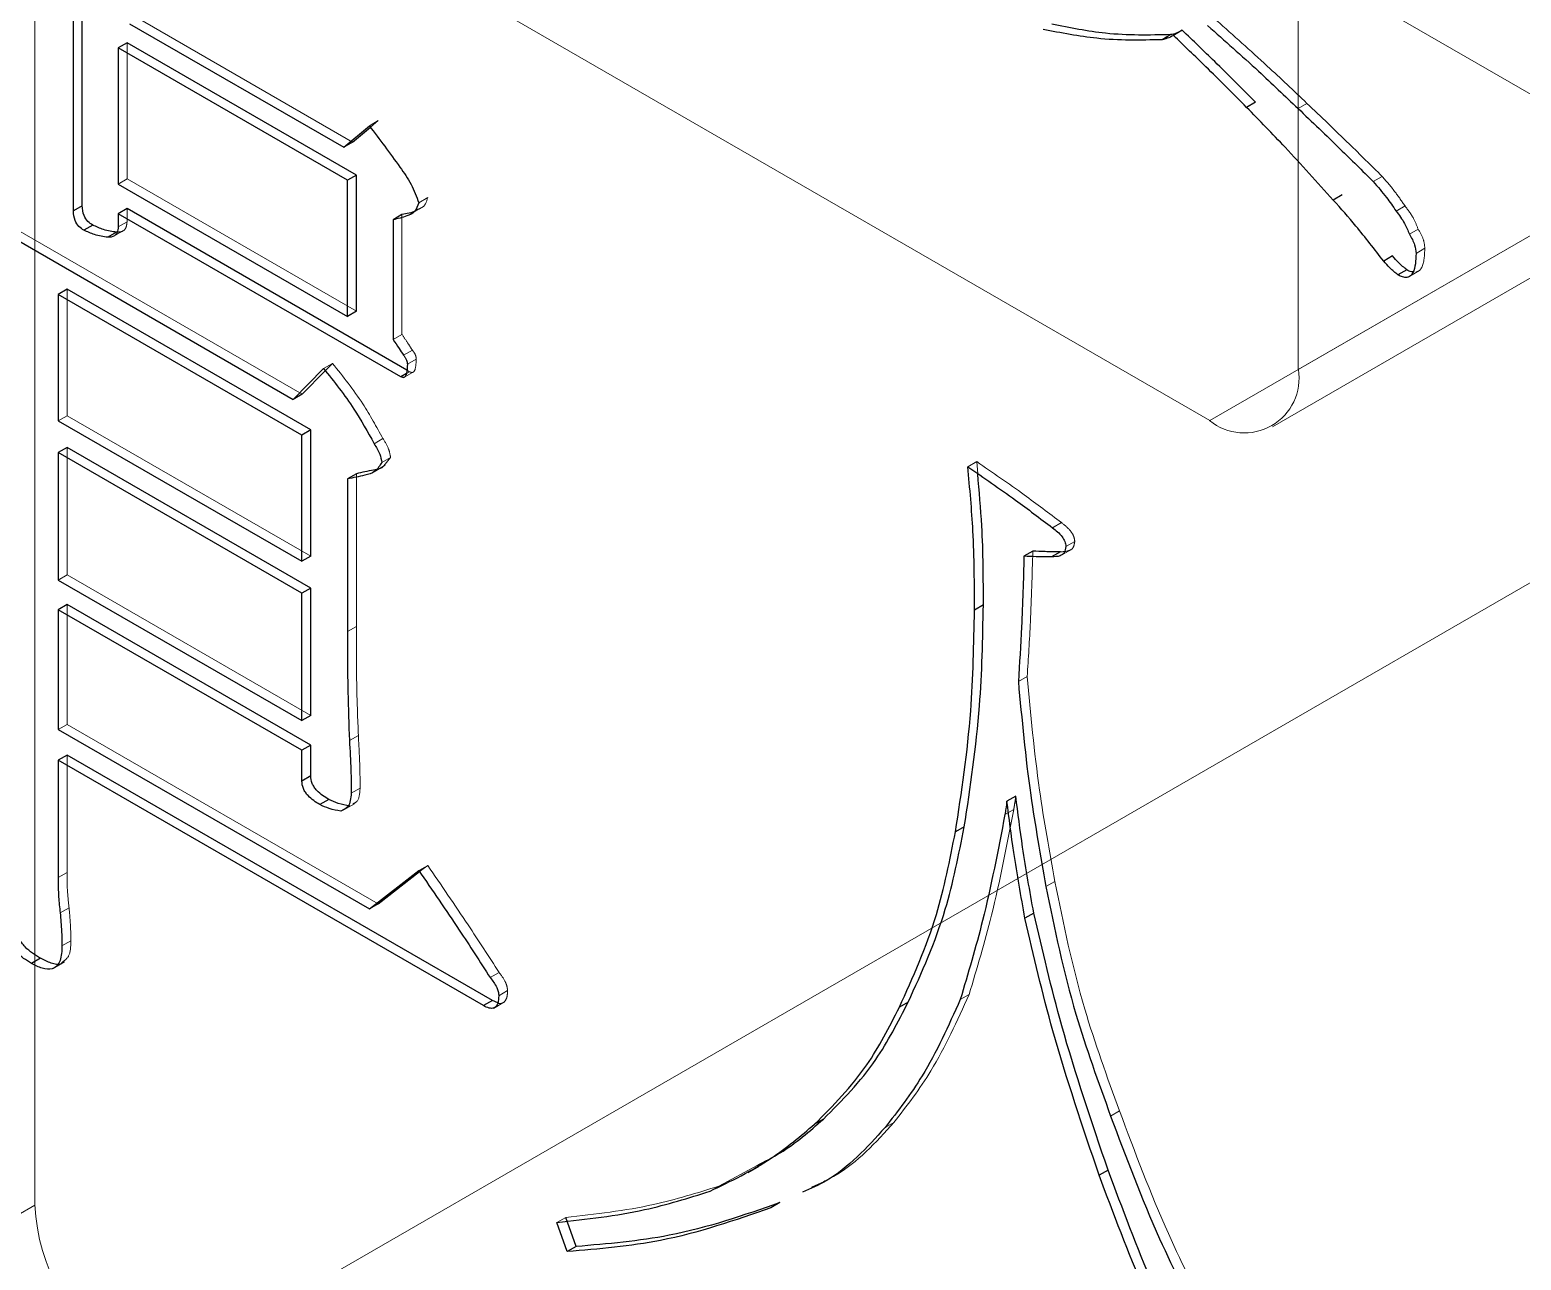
# Model space of a CAD drawing. Header units: millimetres. Extents: x 108 to 5832, y 144 to 4056.
# Drawn here: x 4464.36 to 4476.26, y 3243.42 to 3253.24 of the extents above; entities that cross this region are included whole.
import ezdxf

# ---------------------------------------------------------------- set-up
doc = ezdxf.new("R2010")
doc.units = ezdxf.units.MM
doc.header["$LTSCALE"] = 20
doc.linetypes.add('HIDDEN', pattern=[1.905, 1.27, -0.635])

msp = doc.modelspace()

# ---------------------------------------------------------------- linework, layer by layer
at = {"color": 1, "linetype": 'HIDDEN', "lineweight": 18}
for p, q in [((4464.403, 3243.859), (4464.403, 3291.218)), ((4474.479, 3250.526), (4474.479, 3267.673)), ((4467.408, 3257.873), (4477.307, 3252.159)), ((4465.994, 3254.608), (4473.772, 3250.118)), ((4465.228, 3253.325), (4466.936, 3252.339)), ((4465.137, 3253.132), (4465.137, 3252.046)), ((4462.473, 3252.672), (4466.533, 3250.328)), ((4474.547, 3252.649), (4474.477, 3252.608)), ((4467.14, 3252.511), (4467.07, 3252.47)), ((4467.078, 3252.458), (4467.14, 3252.511)), ((4474.479, 3250.526), (4478.014, 3252.567)), ((4477.307, 3252.159), (4473.772, 3250.118)), ((4465.137, 3252.046), (4465.066, 3252.005)), ((4465.137, 3252.046), (4466.966, 3250.99)), ((4474.272, 3250.068), (4477.807, 3252.109)), ((4475.148, 3252.066), (4475.077, 3252.025)), ((4465.137, 3251.809), (4465.137, 3251.704)), ((4467.396, 3251.764), (4467.484, 3251.815)), ((4467.535, 3251.897), (4467.464, 3251.856)), ((4475.33, 3251.83), (4475.259, 3251.789)), ((4465.137, 3251.704), (4465.066, 3251.663)), ((4467.33, 3251.761), (4467.33, 3250.805)), ((4465.027, 3251.586), (4465.115, 3251.637)), ((4475.435, 3251.645), (4475.365, 3251.604)), ((4475.488, 3251.493), (4475.418, 3251.452)), ((4475.356, 3251.263), (4475.445, 3251.314)), ((4464.659, 3251.165), (4464.659, 3250.157)), ((4462.175, 3240.654), (4479.853, 3250.859)), ((4467.33, 3250.805), (4467.26, 3250.765)), ((4467.413, 3250.679), (4467.343, 3250.639)), ((4467.444, 3250.609), (4467.373, 3250.568)), ((4466.776, 3250.574), (4466.705, 3250.533)), ((4466.718, 3250.515), (4466.776, 3250.574)), ((4467.34, 3250.458), (4467.428, 3250.509)), ((4467.391, 3250.508), (4467.366, 3250.493)), ((4467.391, 3250.508), (4467.368, 3250.521)), ((4464.659, 3250.157), (4464.588, 3250.116)), ((4464.659, 3250.157), (4466.602, 3249.036)), ((4464.659, 3249.903), (4464.659, 3248.886)), ((4467.178, 3249.974), (4467.108, 3249.933)), ((4467.239, 3249.824), (4467.168, 3249.784)), ((4467.239, 3249.824), (4467.186, 3249.757)), ((4471.914, 3249.79), (4471.843, 3249.749)), ((4471.922, 3249.694), (4471.914, 3249.79)), ((4466.966, 3249.693), (4466.966, 3248.475)), ((4467.107, 3249.71), (4467.196, 3249.761)), ((4472.59, 3249.304), (4472.519, 3249.263)), ((4472.58, 3249.039), (4472.669, 3249.09)), ((4472.696, 3249.154), (4472.625, 3249.114)), ((4464.659, 3248.886), (4464.588, 3248.845)), ((4464.659, 3248.886), (4466.602, 3247.765)), ((4464.659, 3248.65), (4464.659, 3247.694)), ((4466.966, 3248.475), (4466.895, 3248.434)), ((4472.317, 3248.076), (4472.246, 3248.035)), ((4464.659, 3247.694), (4464.588, 3247.653)), ((4464.659, 3247.694), (4467.14, 3246.262)), ((4466.982, 3247.606), (4466.911, 3247.565)), ((4464.659, 3247.449), (4464.659, 3246.511)), ((4466.996, 3247.186), (4466.926, 3247.145)), ((4466.862, 3247.01), (4466.951, 3247.061)), ((4472.21, 3247.016), (4472.139, 3246.975)), ((4467.535, 3246.569), (4467.464, 3246.528)), ((4467.47, 3246.519), (4467.535, 3246.569)), ((4464.659, 3246.511), (4464.588, 3246.471)), ((4472.537, 3246.441), (4472.466, 3246.401)), ((4464.675, 3246.231), (4464.604, 3246.19)), ((4464.689, 3245.968), (4464.618, 3245.927)), ((4464.548, 3245.747), (4464.637, 3245.798)), ((4468.105, 3245.714), (4468.034, 3245.673)), ((4468.172, 3245.57), (4468.102, 3245.529)), ((4471.853, 3245.539), (4471.783, 3245.498)), ((4468.06, 3245.428), (4468.149, 3245.479)), ((4473.053, 3244.61), (4472.982, 3244.569)), ((4471.254, 3244.518), (4471.183, 3244.477)), ((4469.858, 3244.01), (4470.163, 3244.175)), ((4469.858, 3244.01), (4469.787, 3243.969)), ((4464.403, 3243.859), (4458.746, 3240.593)), ((4468.636, 3243.76), (4468.565, 3243.719))]:
    msp.add_line(p, q, dxfattribs=at)
at = {"color": 7, "linetype": 'Continuous', "lineweight": 25}
for p, q in [((4464.71, 3251.79), (4464.71, 3253.832)), ((4464.78, 3251.831), (4464.78, 3253.746)), ((4465.157, 3253.284), (4466.865, 3252.298)), ((4473.553, 3253.232), (4473.483, 3253.191)), ((4465.137, 3253.132), (4465.066, 3253.092)), ((4466.966, 3252.076), (4465.137, 3253.132)), ((4473.462, 3253.197), (4473.392, 3253.156)), ((4466.895, 3252.036), (4465.066, 3253.092)), ((4465.066, 3253.092), (4465.066, 3252.005)), ((4462.402, 3252.631), (4466.462, 3250.287)), ((4474.138, 3252.658), (4474.067, 3252.617)), ((4466.865, 3252.298), (4467.07, 3252.47)), ((4466.936, 3252.339), (4467.078, 3252.458)), ((4466.936, 3252.339), (4466.865, 3252.298)), ((4466.966, 3252.076), (4466.895, 3252.036)), ((4466.895, 3250.949), (4466.895, 3252.036)), ((4466.966, 3250.99), (4466.966, 3252.076)), ((4465.066, 3252.005), (4466.895, 3250.949)), ((4474.828, 3251.918), (4474.758, 3251.877)), ((4464.78, 3251.831), (4464.71, 3251.79)), ((4465.137, 3251.809), (4465.066, 3251.768)), ((4467.368, 3250.521), (4465.137, 3251.809)), ((4464.863, 3251.678), (4464.793, 3251.637)), ((4465.066, 3251.768), (4465.066, 3251.663)), ((4467.32, 3250.467), (4465.066, 3251.768)), ((4467.33, 3251.761), (4467.26, 3251.72)), ((4467.26, 3251.72), (4467.26, 3250.765)), ((4465.053, 3251.621), (4464.983, 3251.58)), ((4475.231, 3251.431), (4475.16, 3251.39)), ((4475.344, 3251.321), (4475.274, 3251.281)), ((4464.659, 3251.165), (4464.588, 3251.124)), ((4464.588, 3251.124), (4464.588, 3250.116)), ((4466.531, 3250.002), (4464.588, 3251.124)), ((4466.602, 3250.043), (4464.659, 3251.165)), ((4466.966, 3250.99), (4466.895, 3250.949)), ((4466.462, 3250.287), (4466.705, 3250.533)), ((4466.533, 3250.328), (4466.718, 3250.515)), ((4467.366, 3250.493), (4467.32, 3250.467)), ((4466.533, 3250.328), (4466.462, 3250.287)), ((4464.588, 3250.116), (4466.531, 3248.995)), ((4466.602, 3250.043), (4466.531, 3250.002)), ((4466.602, 3249.036), (4466.602, 3250.043)), ((4464.659, 3249.903), (4464.588, 3249.862)), ((4466.602, 3248.781), (4464.659, 3249.903)), ((4466.531, 3248.995), (4466.531, 3250.002)), ((4464.588, 3249.862), (4464.588, 3248.845)), ((4466.531, 3248.74), (4464.588, 3249.862)), ((4466.966, 3249.693), (4466.895, 3249.652)), ((4466.895, 3249.652), (4466.895, 3248.434)), ((4472.362, 3249.076), (4472.291, 3249.035)), ((4472.582, 3249.071), (4472.511, 3249.03)), ((4466.602, 3249.036), (4466.531, 3248.995)), ((4464.588, 3248.845), (4466.531, 3247.724)), ((4466.602, 3248.781), (4466.531, 3248.74)), ((4466.531, 3247.724), (4466.531, 3248.74)), ((4466.602, 3247.765), (4466.602, 3248.781)), ((4464.659, 3248.65), (4464.588, 3248.609)), ((4464.588, 3248.609), (4464.588, 3247.653)), ((4466.531, 3247.487), (4464.588, 3248.609)), ((4466.602, 3247.528), (4464.659, 3248.65)), ((4471.967, 3248.647), (4471.896, 3248.606)), ((4466.602, 3247.765), (4466.531, 3247.724)), ((4464.588, 3247.653), (4467.07, 3246.221)), ((4466.602, 3247.528), (4466.531, 3247.487)), ((4466.602, 3247.283), (4466.602, 3247.528)), ((4464.659, 3247.449), (4464.588, 3247.408)), ((4464.588, 3247.408), (4464.588, 3246.471)), ((4467.98, 3245.45), (4464.588, 3247.408)), ((4468.051, 3245.491), (4464.659, 3247.449)), ((4466.531, 3247.242), (4466.531, 3247.487)), ((4466.602, 3247.283), (4466.531, 3247.242)), ((4466.746, 3247.095), (4466.675, 3247.054)), ((4466.913, 3247.042), (4466.842, 3247.001)), ((4472.226, 3247.121), (4472.155, 3247.08)), ((4471.815, 3246.876), (4471.744, 3246.836)), ((4467.07, 3246.221), (4467.464, 3246.528)), ((4467.14, 3246.262), (4467.47, 3246.519)), ((4467.14, 3246.262), (4467.07, 3246.221)), ((4472.369, 3246.188), (4472.299, 3246.147)), ((4464.446, 3245.828), (4464.376, 3245.787)), ((4468.051, 3245.491), (4467.98, 3245.45)), ((4468.094, 3245.472), (4468.051, 3245.491)), ((4471.368, 3245.478), (4471.297, 3245.437)), ((4470.692, 3244.545), (4470.621, 3244.504)), ((4470.09, 3244.118), (4470.179, 3244.169)), ((4472.962, 3244.137), (4472.891, 3244.096)), ((4470.343, 3243.878), (4470.273, 3243.837)), ((4468.648, 3243.487), (4468.565, 3243.719)), ((4468.719, 3243.528), (4468.636, 3243.76)), ((4468.719, 3243.528), (4468.648, 3243.487))]:
    msp.add_line(p, q, dxfattribs=at)
at = {"color": 1, "linetype": 'HIDDEN', "lineweight": 18}
for centre, radius, start, end in [((4474.048, 3250.456), 0.437, 230.8038, 9.2188), ((4465.937, 3243.929), 1.536, 182.6016, 237.3984)]:
    msp.add_arc(centre, radius, start, end, dxfattribs=at)
at = {"color": 7, "linetype": 'Continuous', "lineweight": 25}
for points, knots in [([(4473.392, 3253.156), (4473.22, 3253.153), (4472.914, 3253.146), (4472.587, 3253.211), (4472.443, 3253.239)], [0, 0, 0, 0, 0.559947, 1, 1, 1, 1]), ([(4473.462, 3253.197), (4473.291, 3253.193), (4472.985, 3253.186), (4472.657, 3253.252), (4472.513, 3253.28)], [0, 0, 0, 0, 0.559947, 1, 1, 1, 1]), ([(4473.553, 3253.232), (4473.538, 3253.223), (4473.509, 3253.207), (4473.477, 3253.2), (4473.462, 3253.197)], [0, 0, 0, 0, 0.559992, 1, 1, 1, 1]), ([(4474.138, 3252.658), (4474.029, 3252.767), (4473.836, 3252.961), (4473.64, 3253.149), (4473.553, 3253.232)], [0, 0, 0, 0, 0.559981, 1, 1, 1, 1]), ([(4473.756, 3253.269), (4473.891, 3253.149), (4474.134, 3252.935), (4474.372, 3252.708), (4474.477, 3252.608)], [0, 0, 0, 0, 0.560084, 1, 1, 1, 1]), ([(4473.483, 3253.191), (4473.467, 3253.182), (4473.438, 3253.167), (4473.406, 3253.16), (4473.392, 3253.156)], [0, 0, 0, 0, 0.559992, 1, 1, 1, 1]), ([(4474.067, 3252.617), (4473.959, 3252.726), (4473.765, 3252.92), (4473.569, 3253.108), (4473.483, 3253.191)], [0, 0, 0, 0, 0.559981, 1, 1, 1, 1]), ([(4474.758, 3251.877), (4474.63, 3252.019), (4474.403, 3252.272), (4474.17, 3252.512), (4474.067, 3252.617)], [0, 0, 0, 0, 0.560013, 1, 1, 1, 1]), ([(4474.477, 3252.608), (4474.589, 3252.501), (4474.79, 3252.309), (4474.989, 3252.112), (4475.077, 3252.025)], [0, 0, 0, 0, 0.5599702, 1, 1, 1, 1]), ([(4467.07, 3252.47), (4467.151, 3252.361), (4467.265, 3252.209), (4467.409, 3252.006), (4467.446, 3251.906), (4467.464, 3251.856)], [0, 0, 0, 0, 0.562346, 0.783262, 1, 1, 1, 1]), ([(4475.077, 3252.025), (4475.113, 3251.984), (4475.177, 3251.909), (4475.234, 3251.826), (4475.259, 3251.789)], [0, 0, 0, 0, 0.559629, 1, 1, 1, 1]), ([(4464.863, 3251.678), (4464.85, 3251.686), (4464.824, 3251.703), (4464.785, 3251.763), (4464.782, 3251.805), (4464.78, 3251.831)], [0, 0, 0, 0, 0.2814632, 0.5608681, 1, 1, 1, 1]), ([(4467.464, 3251.856), (4467.455, 3251.83), (4467.437, 3251.776), (4467.356, 3251.744), (4467.296, 3251.729), (4467.26, 3251.72)], [0, 0, 0, 0, 0.276956, 0.559374, 1, 1, 1, 1]), ([(4467.474, 3251.811), (4467.463, 3251.804), (4467.42, 3251.778), (4467.368, 3251.768), (4467.33, 3251.761)], [0, 0, 0, 0, 0.267669, 1, 1, 1, 1]), ([(4475.16, 3251.39), (4475.087, 3251.485), (4474.957, 3251.653), (4474.819, 3251.809), (4474.758, 3251.877)], [0, 0, 0, 0, 0.559896, 1, 1, 1, 1]), ([(4464.793, 3251.637), (4464.779, 3251.645), (4464.753, 3251.663), (4464.714, 3251.723), (4464.711, 3251.764), (4464.71, 3251.79)], [0, 0, 0, 0, 0.2814632, 0.5608681, 1, 1, 1, 1]), ([(4465.053, 3251.621), (4465.019, 3251.626), (4464.958, 3251.634), (4464.892, 3251.664), (4464.863, 3251.678)], [0, 0, 0, 0, 0.560158, 1, 1, 1, 1]), ([(4475.259, 3251.789), (4475.283, 3251.757), (4475.327, 3251.7), (4475.353, 3251.634), (4475.365, 3251.604)], [0, 0, 0, 0, 0.5601498, 1, 1, 1, 1]), ([(4464.983, 3251.58), (4464.948, 3251.585), (4464.887, 3251.594), (4464.821, 3251.624), (4464.793, 3251.637)], [0, 0, 0, 0, 0.560158, 1, 1, 1, 1]), ([(4465.066, 3251.663), (4465.065, 3251.648), (4465.062, 3251.617), (4465.034, 3251.582), (4465.002, 3251.581), (4464.983, 3251.58)], [0, 0, 0, 0, 0.280338, 0.560166, 1, 1, 1, 1]), ([(4475.365, 3251.604), (4475.381, 3251.576), (4475.411, 3251.525), (4475.415, 3251.474), (4475.418, 3251.452)], [0, 0, 0, 0, 0.5581241, 1, 1, 1, 1]), ([(4475.418, 3251.452), (4475.416, 3251.395), (4475.413, 3251.323), (4475.374, 3251.271), (4475.346, 3251.258), (4475.311, 3251.261), (4475.286, 3251.274), (4475.274, 3251.281)], [0, 0, 0, 0, 0.498754, 0.623914, 0.74933, 0.874441, 1, 1, 1, 1]), ([(4475.274, 3251.281), (4475.252, 3251.298), (4475.212, 3251.33), (4475.176, 3251.372), (4475.16, 3251.39)], [0, 0, 0, 0, 0.558871, 1, 1, 1, 1]), ([(4475.344, 3251.321), (4475.322, 3251.339), (4475.283, 3251.371), (4475.247, 3251.413), (4475.231, 3251.431)], [0, 0, 0, 0, 0.558871, 1, 1, 1, 1]), ([(4475.393, 3251.304), (4475.389, 3251.304), (4475.374, 3251.305), (4475.357, 3251.314), (4475.344, 3251.321)], [0, 0, 0, 0, 0.25659, 1, 1, 1, 1]), ([(4467.26, 3250.765), (4467.275, 3250.741), (4467.303, 3250.699), (4467.331, 3250.657), (4467.343, 3250.639)], [0, 0, 0, 0, 0.560348, 1, 1, 1, 1]), ([(4467.343, 3250.639), (4467.347, 3250.632), (4467.356, 3250.621), (4467.37, 3250.596), (4467.372, 3250.579), (4467.373, 3250.568)], [0, 0, 0, 0, 0.2882988, 0.5574383, 1, 1, 1, 1]), ([(4466.705, 3250.533), (4466.789, 3250.428), (4466.938, 3250.241), (4467.056, 3250.027), (4467.108, 3249.933)], [0, 0, 0, 0, 0.5603781, 1, 1, 1, 1]), ([(4467.373, 3250.568), (4467.372, 3250.542), (4467.371, 3250.503), (4467.357, 3250.465), (4467.338, 3250.459), (4467.326, 3250.465), (4467.32, 3250.467)], [0, 0, 0, 0, 0.497567, 0.751668, 0.872224, 1, 1, 1, 1]), ([(4467.108, 3249.933), (4467.125, 3249.905), (4467.156, 3249.857), (4467.165, 3249.806), (4467.168, 3249.784)], [0, 0, 0, 0, 0.561075, 1, 1, 1, 1]), ([(4467.168, 3249.784), (4467.152, 3249.757), (4467.119, 3249.703), (4467.016, 3249.677), (4466.941, 3249.661), (4466.895, 3249.652)], [0, 0, 0, 0, 0.2762279, 0.5575826, 1, 1, 1, 1]), ([(4467.186, 3249.757), (4467.185, 3249.756), (4467.167, 3249.731), (4467.084, 3249.722), (4467.011, 3249.704), (4466.966, 3249.693)], [0, 0, 0, 0, 0.012886, 0.396611, 1, 1, 1, 1]), ([(4471.843, 3249.749), (4471.97, 3249.662), (4472.196, 3249.507), (4472.42, 3249.337), (4472.519, 3249.263)], [0, 0, 0, 0, 0.5600349, 1, 1, 1, 1]), ([(4471.896, 3248.606), (4471.896, 3248.814), (4471.895, 3249.187), (4471.859, 3249.577), (4471.843, 3249.749)], [0, 0, 0, 0, 0.560048, 1, 1, 1, 1]), ([(4471.967, 3248.647), (4471.967, 3248.855), (4471.967, 3249.197), (4471.934, 3249.555), (4471.922, 3249.694)], [0, 0, 0, 0, 0.610188, 1, 1, 1, 1]), ([(4472.519, 3249.263), (4472.546, 3249.242), (4472.583, 3249.213), (4472.62, 3249.153), (4472.623, 3249.127), (4472.625, 3249.114)], [0, 0, 0, 0, 0.55876, 0.78041, 1, 1, 1, 1]), ([(4472.582, 3249.071), (4472.541, 3249.071), (4472.468, 3249.071), (4472.394, 3249.074), (4472.362, 3249.076)], [0, 0, 0, 0, 0.560096, 1, 1, 1, 1]), ([(4472.625, 3249.114), (4472.622, 3249.095), (4472.617, 3249.059), (4472.573, 3249.032), (4472.535, 3249.031), (4472.511, 3249.03)], [0, 0, 0, 0, 0.278457, 0.560365, 1, 1, 1, 1]), ([(4472.291, 3249.035), (4472.286, 3248.846), (4472.276, 3248.51), (4472.255, 3248.18), (4472.246, 3248.035)], [0, 0, 0, 0, 0.559989, 1, 1, 1, 1]), ([(4472.511, 3249.03), (4472.47, 3249.03), (4472.397, 3249.03), (4472.323, 3249.034), (4472.291, 3249.035)], [0, 0, 0, 0, 0.560096, 1, 1, 1, 1]), ([(4471.744, 3246.836), (4471.793, 3247.152), (4471.879, 3247.718), (4471.891, 3248.335), (4471.896, 3248.606)], [0, 0, 0, 0, 0.559983, 1, 1, 1, 1]), ([(4471.815, 3246.876), (4471.863, 3247.193), (4471.949, 3247.759), (4471.962, 3248.375), (4471.967, 3248.647)], [0, 0, 0, 0, 0.559983, 1, 1, 1, 1]), ([(4466.895, 3248.434), (4466.895, 3248.273), (4466.895, 3247.987), (4466.906, 3247.694), (4466.911, 3247.565)], [0, 0, 0, 0, 0.560081, 1, 1, 1, 1]), ([(4472.246, 3248.035), (4472.274, 3247.735), (4472.323, 3247.199), (4472.423, 3246.645), (4472.466, 3246.401)], [0, 0, 0, 0, 0.560035, 1, 1, 1, 1]), ([(4466.911, 3247.565), (4466.915, 3247.486), (4466.923, 3247.344), (4466.925, 3247.206), (4466.926, 3247.145)], [0, 0, 0, 0, 0.560179, 1, 1, 1, 1]), ([(4466.746, 3247.095), (4466.713, 3247.115), (4466.672, 3247.14), (4466.63, 3247.192), (4466.607, 3247.233), (4466.604, 3247.263), (4466.602, 3247.283)], [0, 0, 0, 0, 0.498686, 0.625259, 0.751631, 1, 1, 1, 1]), ([(4466.675, 3247.054), (4466.642, 3247.074), (4466.601, 3247.099), (4466.559, 3247.151), (4466.536, 3247.192), (4466.533, 3247.222), (4466.531, 3247.242)], [0, 0, 0, 0, 0.498686, 0.625259, 0.751631, 1, 1, 1, 1]), ([(4466.842, 3247.001), (4466.812, 3247.007), (4466.757, 3247.017), (4466.7, 3247.042), (4466.675, 3247.054)], [0, 0, 0, 0, 0.560007, 1, 1, 1, 1]), ([(4466.913, 3247.042), (4466.883, 3247.048), (4466.828, 3247.058), (4466.771, 3247.083), (4466.746, 3247.095)], [0, 0, 0, 0, 0.560007, 1, 1, 1, 1]), ([(4466.926, 3247.145), (4466.921, 3247.105), (4466.914, 3247.032), (4466.864, 3247.011), (4466.842, 3247.001)], [0, 0, 0, 0, 0.558444, 1, 1, 1, 1]), ([(4472.155, 3247.08), (4472.152, 3247.061), (4472.147, 3247.025), (4472.141, 3246.99), (4472.139, 3246.975)], [0, 0, 0, 0, 0.560237, 1, 1, 1, 1]), ([(4472.299, 3246.147), (4472.267, 3246.323), (4472.211, 3246.637), (4472.172, 3246.945), (4472.155, 3247.08)], [0, 0, 0, 0, 0.559985, 1, 1, 1, 1]), ([(4472.369, 3246.188), (4472.338, 3246.364), (4472.281, 3246.678), (4472.243, 3246.986), (4472.226, 3247.121)], [0, 0, 0, 0, 0.559985, 1, 1, 1, 1]), ([(4472.139, 3246.975), (4472.084, 3246.689), (4471.986, 3246.179), (4471.845, 3245.706), (4471.783, 3245.498)], [0, 0, 0, 0, 0.559977, 1, 1, 1, 1]), ([(4471.297, 3245.437), (4471.405, 3245.675), (4471.598, 3246.1), (4471.7, 3246.611), (4471.744, 3246.836)], [0, 0, 0, 0, 0.559803, 1, 1, 1, 1]), ([(4471.368, 3245.478), (4471.476, 3245.716), (4471.669, 3246.141), (4471.77, 3246.652), (4471.815, 3246.876)], [0, 0, 0, 0, 0.559803, 1, 1, 1, 1]), ([(4464.588, 3246.471), (4464.588, 3246.42), (4464.588, 3246.329), (4464.599, 3246.233), (4464.604, 3246.19)], [0, 0, 0, 0, 0.560231, 1, 1, 1, 1]), ([(4467.464, 3246.528), (4467.572, 3246.37), (4467.766, 3246.088), (4467.952, 3245.8), (4468.034, 3245.673)], [0, 0, 0, 0, 0.560008, 1, 1, 1, 1]), ([(4472.466, 3246.401), (4472.535, 3246.062), (4472.659, 3245.457), (4472.884, 3244.841), (4472.982, 3244.569)], [0, 0, 0, 0, 0.559935, 1, 1, 1, 1]), ([(4464.604, 3246.19), (4464.608, 3246.14), (4464.616, 3246.051), (4464.618, 3245.965), (4464.618, 3245.927)], [0, 0, 0, 0, 0.560017, 1, 1, 1, 1]), ([(4472.891, 3244.096), (4472.76, 3244.481), (4472.526, 3245.169), (4472.368, 3245.848), (4472.299, 3246.147)], [0, 0, 0, 0, 0.559996, 1, 1, 1, 1]), ([(4472.962, 3244.137), (4472.831, 3244.522), (4472.597, 3245.21), (4472.439, 3245.889), (4472.369, 3246.188)], [0, 0, 0, 0, 0.559996, 1, 1, 1, 1]), ([(4464.376, 3245.787), (4464.333, 3245.813), (4464.28, 3245.844), (4464.225, 3245.91), (4464.194, 3245.962), (4464.189, 3246.002), (4464.186, 3246.028)], [0, 0, 0, 0, 0.4988849, 0.6252242, 0.7516326, 1, 1, 1, 1]), ([(4464.446, 3245.828), (4464.404, 3245.853), (4464.351, 3245.885), (4464.296, 3245.951), (4464.265, 3246.003), (4464.26, 3246.042), (4464.256, 3246.069)], [0, 0, 0, 0, 0.4988849, 0.6252242, 0.7516326, 1, 1, 1, 1]), ([(4464.618, 3245.927), (4464.617, 3245.886), (4464.613, 3245.803), (4464.552, 3245.733), (4464.462, 3245.742), (4464.404, 3245.772), (4464.376, 3245.787)], [0, 0, 0, 0, 0.28054, 0.558971, 0.779319, 1, 1, 1, 1]), ([(4464.624, 3245.798), (4464.62, 3245.793), (4464.6, 3245.769), (4464.531, 3245.786), (4464.474, 3245.814), (4464.446, 3245.828)], [0, 0, 0, 0, 0.114731, 0.557031, 1, 1, 1, 1]), ([(4468.034, 3245.673), (4468.053, 3245.648), (4468.08, 3245.613), (4468.099, 3245.561), (4468.101, 3245.54), (4468.102, 3245.529)], [0, 0, 0, 0, 0.558657, 0.778952, 1, 1, 1, 1]), ([(4468.102, 3245.529), (4468.101, 3245.508), (4468.098, 3245.465), (4468.07, 3245.426), (4468.025, 3245.427), (4467.995, 3245.442), (4467.98, 3245.45)], [0, 0, 0, 0, 0.280052, 0.559175, 0.779095, 1, 1, 1, 1]), ([(4471.783, 3245.498), (4471.688, 3245.288), (4471.519, 3244.911), (4471.286, 3244.61), (4471.183, 3244.477)], [0, 0, 0, 0, 0.560008, 1, 1, 1, 1]), ([(4470.621, 3244.504), (4470.768, 3244.652), (4471.031, 3244.916), (4471.216, 3245.278), (4471.297, 3245.437)], [0, 0, 0, 0, 0.5598213, 1, 1, 1, 1]), ([(4470.692, 3244.545), (4470.839, 3244.693), (4471.102, 3244.957), (4471.286, 3245.319), (4471.368, 3245.478)], [0, 0, 0, 0, 0.5598213, 1, 1, 1, 1]), ([(4470.163, 3244.175), (4470.225, 3244.207), (4470.417, 3244.304), (4470.581, 3244.448), (4470.692, 3244.545)], [0, 0, 0, 0, 0.322482, 1, 1, 1, 1]), ([(4472.982, 3244.569), (4473.105, 3244.241), (4473.324, 3243.656), (4473.614, 3243.085), (4473.741, 3242.834)], [0, 0, 0, 0, 0.559924, 1, 1, 1, 1]), ([(4469.787, 3243.969), (4469.954, 3244.05), (4470.253, 3244.194), (4470.509, 3244.409), (4470.621, 3244.504)], [0, 0, 0, 0, 0.560001, 1, 1, 1, 1]), ([(4471.183, 3244.477), (4471.038, 3244.317), (4470.844, 3244.103), (4470.589, 3243.989), (4470.525, 3243.961)], [0, 0, 0, 0, 0.74855, 1, 1, 1, 1]), ([(4473.802, 3242.028), (4473.61, 3242.41), (4473.266, 3243.091), (4473.006, 3243.789), (4472.891, 3244.096)], [0, 0, 0, 0, 0.559946, 1, 1, 1, 1]), ([(4473.873, 3242.069), (4473.68, 3242.45), (4473.337, 3243.132), (4473.077, 3243.83), (4472.962, 3244.137)], [0, 0, 0, 0, 0.559946, 1, 1, 1, 1]), ([(4468.565, 3243.719), (4468.802, 3243.746), (4469.225, 3243.793), (4469.615, 3243.915), (4469.787, 3243.969)], [0, 0, 0, 0, 0.560044, 1, 1, 1, 1]), ([(4470.273, 3243.837), (4469.985, 3243.737), (4469.471, 3243.557), (4468.9, 3243.508), (4468.648, 3243.487)], [0, 0, 0, 0, 0.559828, 1, 1, 1, 1]), ([(4470.343, 3243.878), (4470.056, 3243.777), (4469.541, 3243.598), (4468.97, 3243.549), (4468.719, 3243.528)], [0, 0, 0, 0, 0.559828, 1, 1, 1, 1])]:
    msp.add_open_spline(points, degree=3, knots=knots, dxfattribs=at)
at = {"color": 1, "linetype": 'HIDDEN', "lineweight": 18}
for points, knots in [([(4473.827, 3253.31), (4473.962, 3253.19), (4474.204, 3252.976), (4474.442, 3252.749), (4474.547, 3252.649)], [0, 0, 0, 0, 0.560084, 1, 1, 1, 1]), ([(4474.547, 3252.649), (4474.66, 3252.542), (4474.861, 3252.35), (4475.06, 3252.153), (4475.148, 3252.066)], [0, 0, 0, 0, 0.5599702, 1, 1, 1, 1]), ([(4475.148, 3252.066), (4475.184, 3252.024), (4475.248, 3251.95), (4475.305, 3251.866), (4475.33, 3251.83)], [0, 0, 0, 0, 0.559629, 1, 1, 1, 1]), ([(4467.535, 3251.897), (4467.527, 3251.869), (4467.515, 3251.829), (4467.484, 3251.816), (4467.474, 3251.811)], [0, 0, 0, 0, 0.695303, 1, 1, 1, 1]), ([(4475.33, 3251.83), (4475.354, 3251.798), (4475.398, 3251.74), (4475.424, 3251.674), (4475.435, 3251.645)], [0, 0, 0, 0, 0.5601498, 1, 1, 1, 1]), ([(4465.137, 3251.704), (4465.135, 3251.689), (4465.133, 3251.658), (4465.105, 3251.623), (4465.073, 3251.622), (4465.053, 3251.621)], [0, 0, 0, 0, 0.280338, 0.560166, 1, 1, 1, 1]), ([(4475.435, 3251.645), (4475.452, 3251.617), (4475.481, 3251.565), (4475.486, 3251.515), (4475.488, 3251.493)], [0, 0, 0, 0, 0.5581241, 1, 1, 1, 1]), ([(4475.488, 3251.493), (4475.486, 3251.436), (4475.483, 3251.365), (4475.446, 3251.312), (4475.427, 3251.306), (4475.419, 3251.303)], [0, 0, 0, 0, 0.678359, 0.848589, 1, 1, 1, 1]), ([(4467.33, 3250.805), (4467.346, 3250.782), (4467.374, 3250.74), (4467.401, 3250.698), (4467.413, 3250.679)], [0, 0, 0, 0, 0.560348, 1, 1, 1, 1]), ([(4467.444, 3250.609), (4467.443, 3250.583), (4467.441, 3250.544), (4467.428, 3250.506), (4467.408, 3250.5), (4467.397, 3250.505), (4467.391, 3250.508)], [0, 0, 0, 0, 0.497567, 0.751668, 0.872224, 1, 1, 1, 1]), ([(4467.413, 3250.679), (4467.418, 3250.673), (4467.427, 3250.661), (4467.441, 3250.637), (4467.443, 3250.619), (4467.444, 3250.609)], [0, 0, 0, 0, 0.2882988, 0.5574383, 1, 1, 1, 1]), ([(4466.776, 3250.574), (4466.86, 3250.469), (4467.009, 3250.282), (4467.127, 3250.068), (4467.178, 3249.974)], [0, 0, 0, 0, 0.5603781, 1, 1, 1, 1]), ([(4467.178, 3249.974), (4467.196, 3249.946), (4467.226, 3249.897), (4467.235, 3249.847), (4467.239, 3249.824)], [0, 0, 0, 0, 0.561075, 1, 1, 1, 1]), ([(4471.914, 3249.79), (4472.041, 3249.703), (4472.267, 3249.548), (4472.491, 3249.378), (4472.59, 3249.304)], [0, 0, 0, 0, 0.5600349, 1, 1, 1, 1]), ([(4472.59, 3249.304), (4472.616, 3249.283), (4472.653, 3249.254), (4472.691, 3249.194), (4472.694, 3249.167), (4472.696, 3249.154)], [0, 0, 0, 0, 0.55876, 0.78041, 1, 1, 1, 1]), ([(4472.362, 3249.076), (4472.356, 3248.887), (4472.347, 3248.551), (4472.326, 3248.221), (4472.317, 3248.076)], [0, 0, 0, 0, 0.559989, 1, 1, 1, 1]), ([(4472.696, 3249.154), (4472.693, 3249.136), (4472.688, 3249.1), (4472.644, 3249.073), (4472.605, 3249.072), (4472.582, 3249.071)], [0, 0, 0, 0, 0.278457, 0.560365, 1, 1, 1, 1]), ([(4466.966, 3248.475), (4466.966, 3248.314), (4466.966, 3248.028), (4466.977, 3247.735), (4466.982, 3247.606)], [0, 0, 0, 0, 0.560081, 1, 1, 1, 1]), ([(4472.317, 3248.076), (4472.344, 3247.776), (4472.394, 3247.24), (4472.493, 3246.685), (4472.537, 3246.441)], [0, 0, 0, 0, 0.560035, 1, 1, 1, 1]), ([(4466.982, 3247.606), (4466.986, 3247.527), (4466.994, 3247.385), (4466.996, 3247.247), (4466.996, 3247.186)], [0, 0, 0, 0, 0.560179, 1, 1, 1, 1]), ([(4466.996, 3247.186), (4466.993, 3247.144), (4466.989, 3247.085), (4466.951, 3247.065), (4466.939, 3247.06)], [0, 0, 0, 0, 0.699111, 1, 1, 1, 1]), ([(4472.226, 3247.121), (4472.223, 3247.101), (4472.218, 3247.066), (4472.212, 3247.031), (4472.21, 3247.016)], [0, 0, 0, 0, 0.560237, 1, 1, 1, 1]), ([(4472.21, 3247.016), (4472.155, 3246.73), (4472.057, 3246.22), (4471.916, 3245.747), (4471.853, 3245.539)], [0, 0, 0, 0, 0.559977, 1, 1, 1, 1]), ([(4467.535, 3246.569), (4467.643, 3246.411), (4467.836, 3246.129), (4468.023, 3245.841), (4468.105, 3245.714)], [0, 0, 0, 0, 0.560008, 1, 1, 1, 1]), ([(4464.659, 3246.511), (4464.659, 3246.461), (4464.659, 3246.37), (4464.67, 3246.273), (4464.675, 3246.231)], [0, 0, 0, 0, 0.560231, 1, 1, 1, 1]), ([(4472.537, 3246.441), (4472.606, 3246.103), (4472.73, 3245.498), (4472.954, 3244.881), (4473.053, 3244.61)], [0, 0, 0, 0, 0.559935, 1, 1, 1, 1]), ([(4464.675, 3246.231), (4464.679, 3246.181), (4464.687, 3246.092), (4464.689, 3246.006), (4464.689, 3245.968)], [0, 0, 0, 0, 0.560017, 1, 1, 1, 1]), ([(4464.689, 3245.968), (4464.688, 3245.925), (4464.687, 3245.847), (4464.643, 3245.813), (4464.624, 3245.798)], [0, 0, 0, 0, 0.559051, 1, 1, 1, 1]), ([(4468.105, 3245.714), (4468.124, 3245.689), (4468.15, 3245.654), (4468.169, 3245.602), (4468.171, 3245.58), (4468.172, 3245.57)], [0, 0, 0, 0, 0.558657, 0.778952, 1, 1, 1, 1]), ([(4468.172, 3245.57), (4468.171, 3245.548), (4468.169, 3245.506), (4468.141, 3245.469), (4468.11, 3245.464), (4468.095, 3245.471), (4468.094, 3245.472)], [0, 0, 0, 0, 0.357153, 0.713119, 0.993584, 1, 1, 1, 1]), ([(4471.853, 3245.539), (4471.759, 3245.328), (4471.589, 3244.952), (4471.357, 3244.651), (4471.254, 3244.518)], [0, 0, 0, 0, 0.560008, 1, 1, 1, 1]), ([(4473.053, 3244.61), (4473.176, 3244.282), (4473.395, 3243.696), (4473.684, 3243.126), (4473.812, 3242.875)], [0, 0, 0, 0, 0.559924, 1, 1, 1, 1]), ([(4471.254, 3244.518), (4471.109, 3244.358), (4470.915, 3244.144), (4470.66, 3244.03), (4470.596, 3244.001)], [0, 0, 0, 0, 0.74855, 1, 1, 1, 1]), ([(4468.636, 3243.76), (4468.873, 3243.787), (4469.296, 3243.834), (4469.686, 3243.956), (4469.858, 3244.01)], [0, 0, 0, 0, 0.560044, 1, 1, 1, 1])]:
    msp.add_open_spline(points, degree=3, knots=knots, dxfattribs=at)

doc.saveas('drawing.dxf')
